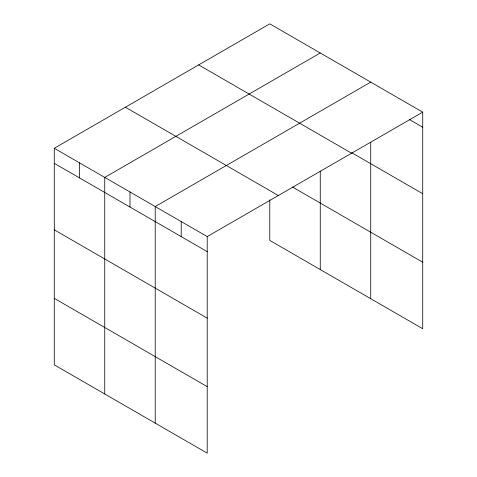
<?xml version="1.0" encoding="UTF-8"?>
<svg xmlns="http://www.w3.org/2000/svg" width="477" height="477" viewBox="0 0 477 477"><rect width="100%" height="100%" fill="white"/><g stroke="black" fill="none" stroke-linecap="round" stroke-linejoin="round"><path stroke-width="0.72" d="M54.277 148.275L207.215 236.574L207.215 453.15L54.277 364.851L54.277 148.275L269.785 23.85L422.723 112.149L422.723 328.725L269.785 240.426L269.785 199.785M320.258 52.989L104.743 177.414L104.743 393.99M370.724 82.127L155.216 206.553L155.216 423.129M207.215 236.574L422.723 112.149M409.409 119.518L422.723 127.204M351.799 152.759L422.723 193.71M198.665 64.908L351.609 153.212M292.496 187.038L422.723 262.225M125.391 107.212L278.335 195.516M54.277 163.331L207.215 251.629M54.277 229.831L207.215 318.129M54.277 298.352L207.215 386.65M370.724 142.259L370.724 298.703M320.258 171.04L320.258 269.565M181.212 221.561L181.212 236.622M129.982 191.981L129.982 207.042M79.51 162.842L79.51 177.903"/></g></svg>
